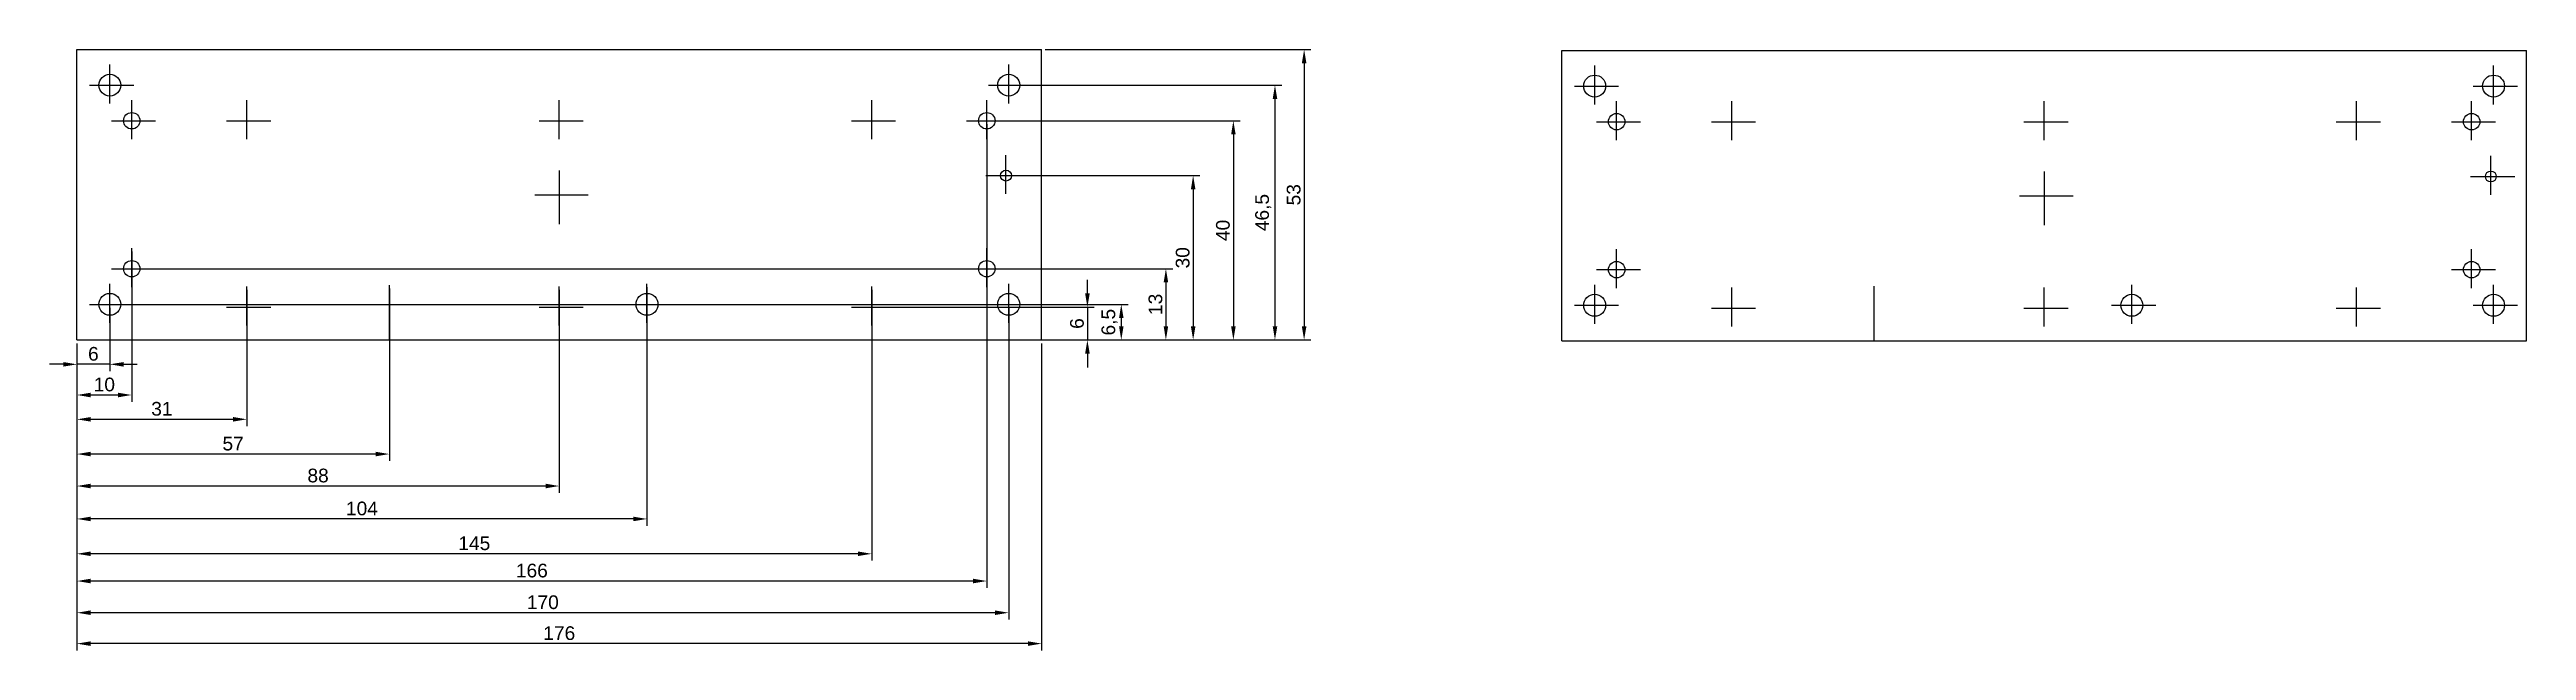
# Model space of a CAD drawing. Header units: millimetres. Extents: x 2039 to 2491, y 725 to 834.
import ezdxf

# ---------------------------------------------------------------- set-up
doc = ezdxf.new("R2010")
doc.units = ezdxf.units.MM
doc.styles.get("Standard").update_dxf_attribs({"font": 'arial.ttf'})
doc.dimstyles.new('ISO-25', dxfattribs={"dimtxt": 2.5, "dimasz": 2.5, "dimexe": 1.25, "dimexo": 0.625, "dimtad": 1, "dimtxsty": 'Standard', "dimcen": 2.5, "dimadec": 0, "dimazin": 0, "dimtfac": 1, "dimtmove": 0, "dimatfit": 3, "dimfxl": 1, "dimarcsym": 0})

# ---------------------------------------------------------------- blocks, each defined once
blk = doc.blocks.new('*D5')
at = {"color": 0, "lineweight": -2, "transparency": 16777216}
for p, q in [((2050.48, 787.22), (2050.48, 775.65)), ((2044.48, 780.72), (2044.48, 775.65)), ((2041.98, 776.9), (2039.48, 776.9)), ((2050.48, 776.9), (2044.48, 776.9)), ((2052.98, 776.9), (2055.48, 776.9))]:
    blk.add_line(p, q, dxfattribs=at)
at = {"color": 0, "transparency": 16777216}
for points in [[(2041.98, 777.31), (2041.98, 776.48), (2044.48, 776.9)], [(2052.98, 777.31), (2052.98, 776.48), (2050.48, 776.9)]]:
    blk.add_solid(points, dxfattribs=at)
at = {"layer": 'Defpoints', "color": 0, "transparency": 16777216}
for p in [(2050.48, 787.84), (2044.48, 781.34), (2044.48, 776.9)]:
    blk.add_point(p, dxfattribs=at)
at = {"color": 0, "transparency": 16777216, "insert": (2047.48, 778.8), "char_height": 2.5, "attachment_point": 5}
blk.add_mtext('6', dxfattribs=at)
blk = doc.blocks.new('*D6')
at = {"color": 0, "lineweight": -2, "transparency": 16777216}
for p, q in [((2054.48, 797.47), (2054.48, 770.05)), ((2044.48, 780.72), (2044.48, 770.05)), ((2051.98, 771.3), (2046.98, 771.3))]:
    blk.add_line(p, q, dxfattribs=at)
at = {"color": 0, "transparency": 16777216}
for points in [[(2046.98, 771.72), (2046.98, 770.88), (2044.48, 771.3)], [(2051.98, 771.72), (2051.98, 770.88), (2054.48, 771.3)]]:
    blk.add_solid(points, dxfattribs=at)
at = {"layer": 'Defpoints', "color": 0, "transparency": 16777216}
for p in [(2054.48, 798.09), (2044.48, 781.34), (2044.48, 771.3)]:
    blk.add_point(p, dxfattribs=at)
at = {"color": 0, "transparency": 16777216, "insert": (2049.48, 773.2), "char_height": 2.5, "attachment_point": 5}
blk.add_mtext('10', dxfattribs=at)
blk = doc.blocks.new('*D7')
at = {"color": 0, "lineweight": -2, "transparency": 16777216}
for p, q in [((2075.48, 790.47), (2075.48, 765.61)), ((2044.48, 780.72), (2044.48, 765.61)), ((2072.98, 766.86), (2046.98, 766.86))]:
    blk.add_line(p, q, dxfattribs=at)
at = {"color": 0, "transparency": 16777216}
for points in [[(2046.98, 767.28), (2046.98, 766.45), (2044.48, 766.86)], [(2072.98, 767.28), (2072.98, 766.45), (2075.48, 766.86)]]:
    blk.add_solid(points, dxfattribs=at)
at = {"layer": 'Defpoints', "color": 0, "transparency": 16777216}
for p in [(2075.48, 791.09), (2044.48, 781.34), (2044.48, 766.86)]:
    blk.add_point(p, dxfattribs=at)
at = {"color": 0, "transparency": 16777216, "insert": (2059.98, 768.77), "char_height": 2.5, "attachment_point": 5}
blk.add_mtext('31', dxfattribs=at)
blk = doc.blocks.new('*D8')
at = {"color": 0, "lineweight": -2, "transparency": 16777216}
for p, q in [((2101.48, 790.72), (2101.48, 759.27)), ((2044.48, 780.72), (2044.48, 759.27)), ((2098.98, 760.52), (2046.98, 760.52))]:
    blk.add_line(p, q, dxfattribs=at)
at = {"color": 0, "transparency": 16777216}
for points in [[(2046.98, 760.94), (2046.98, 760.11), (2044.48, 760.52)], [(2098.98, 760.94), (2098.98, 760.11), (2101.48, 760.52)]]:
    blk.add_solid(points, dxfattribs=at)
at = {"layer": 'Defpoints', "color": 0, "transparency": 16777216}
for p in [(2101.48, 791.34), (2044.48, 781.34), (2044.48, 760.52)]:
    blk.add_point(p, dxfattribs=at)
at = {"color": 0, "transparency": 16777216, "insert": (2072.98, 762.42), "char_height": 2.5, "attachment_point": 5}
blk.add_mtext('57', dxfattribs=at)
blk = doc.blocks.new('*D9')
at = {"color": 0, "lineweight": -2, "transparency": 16777216}
for p, q in [((2132.48, 790.47), (2132.48, 753.44)), ((2044.48, 780.72), (2044.48, 753.44)), ((2129.98, 754.69), (2046.98, 754.69))]:
    blk.add_line(p, q, dxfattribs=at)
at = {"color": 0, "transparency": 16777216}
for points in [[(2046.98, 755.11), (2046.98, 754.27), (2044.48, 754.69)], [(2129.98, 755.11), (2129.98, 754.27), (2132.48, 754.69)]]:
    blk.add_solid(points, dxfattribs=at)
at = {"layer": 'Defpoints', "color": 0, "transparency": 16777216}
for p in [(2132.48, 791.09), (2044.48, 781.34), (2044.48, 754.69)]:
    blk.add_point(p, dxfattribs=at)
at = {"color": 0, "transparency": 16777216, "insert": (2088.48, 756.59), "char_height": 2.5, "attachment_point": 5}
blk.add_mtext('88', dxfattribs=at)
blk = doc.blocks.new('*D10')
at = {"color": 0, "lineweight": -2, "transparency": 16777216}
for p, q in [((2148.48, 790.97), (2148.48, 747.43)), ((2044.48, 780.72), (2044.48, 747.43)), ((2145.98, 748.68), (2046.98, 748.68))]:
    blk.add_line(p, q, dxfattribs=at)
at = {"color": 0, "transparency": 16777216}
for points in [[(2046.98, 749.1), (2046.98, 748.27), (2044.48, 748.68)], [(2145.98, 749.1), (2145.98, 748.27), (2148.48, 748.68)]]:
    blk.add_solid(points, dxfattribs=at)
at = {"layer": 'Defpoints', "color": 0, "transparency": 16777216}
for p in [(2148.48, 791.59), (2044.48, 781.34), (2044.48, 748.68)]:
    blk.add_point(p, dxfattribs=at)
at = {"color": 0, "transparency": 16777216, "insert": (2096.48, 750.58), "char_height": 2.5, "attachment_point": 5}
blk.add_mtext('104', dxfattribs=at)
blk = doc.blocks.new('*D11')
at = {"color": 0, "lineweight": -2, "transparency": 16777216}
for p, q in [((2189.48, 790.47), (2189.48, 741.07)), ((2044.48, 780.72), (2044.48, 741.07)), ((2186.98, 742.32), (2046.98, 742.32))]:
    blk.add_line(p, q, dxfattribs=at)
at = {"color": 0, "transparency": 16777216}
for points in [[(2046.98, 742.74), (2046.98, 741.91), (2044.48, 742.32)], [(2186.98, 742.74), (2186.98, 741.91), (2189.48, 742.32)]]:
    blk.add_solid(points, dxfattribs=at)
at = {"layer": 'Defpoints', "color": 0, "transparency": 16777216}
for p in [(2189.48, 791.09), (2044.48, 781.34), (2044.48, 742.32)]:
    blk.add_point(p, dxfattribs=at)
at = {"color": 0, "transparency": 16777216, "insert": (2116.98, 744.23), "char_height": 2.5, "attachment_point": 5}
blk.add_mtext('145', dxfattribs=at)
blk = doc.blocks.new('*D12')
at = {"color": 0, "lineweight": -2, "transparency": 16777216}
for p, q in [((2210.48, 820.72), (2210.48, 736.1)), ((2044.48, 780.72), (2044.48, 736.1)), ((2207.98, 737.35), (2046.98, 737.35))]:
    blk.add_line(p, q, dxfattribs=at)
at = {"color": 0, "transparency": 16777216}
for points in [[(2046.98, 737.77), (2046.98, 736.93), (2044.48, 737.35)], [(2207.98, 737.77), (2207.98, 736.93), (2210.48, 737.35)]]:
    blk.add_solid(points, dxfattribs=at)
at = {"layer": 'Defpoints', "color": 0, "transparency": 16777216}
for p in [(2210.48, 821.34), (2044.48, 781.34), (2044.48, 737.35)]:
    blk.add_point(p, dxfattribs=at)
at = {"color": 0, "transparency": 16777216, "insert": (2127.48, 739.25), "char_height": 2.5, "attachment_point": 5}
blk.add_mtext('166', dxfattribs=at)
blk = doc.blocks.new('*D13')
at = {"color": 0, "lineweight": -2, "transparency": 16777216}
for p, q in [((2214.48, 787.22), (2214.48, 730.32)), ((2044.48, 780.72), (2044.48, 730.32)), ((2211.98, 731.57), (2046.98, 731.57))]:
    blk.add_line(p, q, dxfattribs=at)
at = {"color": 0, "transparency": 16777216}
for points in [[(2046.98, 731.99), (2046.98, 731.15), (2044.48, 731.57)], [(2211.98, 731.99), (2211.98, 731.15), (2214.48, 731.57)]]:
    blk.add_solid(points, dxfattribs=at)
at = {"layer": 'Defpoints', "color": 0, "transparency": 16777216}
for p in [(2214.48, 787.84), (2044.48, 781.34), (2044.48, 731.57)]:
    blk.add_point(p, dxfattribs=at)
at = {"color": 0, "transparency": 16777216, "insert": (2129.48, 733.47), "char_height": 2.5, "attachment_point": 5}
blk.add_mtext('170', dxfattribs=at)
blk = doc.blocks.new('*D14')
at = {"color": 0, "lineweight": -2, "transparency": 16777216}
for p, q in [((2044.48, 780.72), (2044.48, 724.68)), ((2220.48, 780.72), (2220.48, 724.68)), ((2217.98, 725.93), (2046.98, 725.93))]:
    blk.add_line(p, q, dxfattribs=at)
at = {"color": 0, "transparency": 16777216}
for points in [[(2046.98, 726.35), (2046.98, 725.51), (2044.48, 725.93)], [(2217.98, 726.35), (2217.98, 725.51), (2220.48, 725.93)]]:
    blk.add_solid(points, dxfattribs=at)
at = {"layer": 'Defpoints', "color": 0, "transparency": 16777216}
for p in [(2044.48, 781.34), (2220.48, 781.34), (2044.48, 725.93)]:
    blk.add_point(p, dxfattribs=at)
at = {"color": 0, "transparency": 16777216, "insert": (2132.48, 727.83), "char_height": 2.5, "attachment_point": 5}
blk.add_mtext('176', dxfattribs=at)
blk = doc.blocks.new('*D15')
at = {"color": 0, "lineweight": -2, "transparency": 16777216}
for p, q in [((2051.11, 787.84), (2236.27, 787.84)), ((2235.02, 785.34), (2235.02, 783.84)), ((2045.11, 781.34), (2236.27, 781.34))]:
    blk.add_line(p, q, dxfattribs=at)
at = {"color": 0, "transparency": 16777216}
for points in [[(2234.61, 785.34), (2235.44, 785.34), (2235.02, 787.84)], [(2234.61, 783.84), (2235.44, 783.84), (2235.02, 781.34)]]:
    blk.add_solid(points, dxfattribs=at)
at = {"layer": 'Defpoints', "color": 0, "transparency": 16777216}
for p in [(2050.48, 787.84), (2044.48, 781.34), (2235.02, 781.34)]:
    blk.add_point(p, dxfattribs=at)
at = {"color": 0, "transparency": 16777216, "insert": (2232.89, 784.59), "char_height": 2.5, "attachment_point": 5, "rotation": 90}
blk.add_mtext('6,5', dxfattribs=at)
blk = doc.blocks.new('*D17')
at = {"color": 0, "lineweight": -2, "transparency": 16777216}
for p, q in [((2228.84, 789.84), (2228.84, 792.34)), ((2190.11, 787.34), (2230.09, 787.34)), ((2228.84, 787.34), (2228.84, 781.34)), ((2221.11, 781.34), (2230.09, 781.34)), ((2228.84, 778.84), (2228.84, 776.34))]:
    blk.add_line(p, q, dxfattribs=at)
at = {"color": 0, "transparency": 16777216}
for points in [[(2228.42, 789.84), (2229.26, 789.84), (2228.84, 787.34)], [(2228.42, 778.84), (2229.26, 778.84), (2228.84, 781.34)]]:
    blk.add_solid(points, dxfattribs=at)
at = {"layer": 'Defpoints', "color": 0, "transparency": 16777216}
for p in [(2189.48, 787.34), (2220.48, 781.34), (2228.84, 781.34)]:
    blk.add_point(p, dxfattribs=at)
at = {"color": 0, "transparency": 16777216, "insert": (2226.94, 784.34), "char_height": 2.5, "attachment_point": 5, "rotation": 90}
blk.add_mtext('6', dxfattribs=at)
blk = doc.blocks.new('*D18')
at = {"color": 0, "lineweight": -2, "transparency": 16777216}
for p, q in [((2055.11, 794.34), (2244.41, 794.34)), ((2243.16, 791.84), (2243.16, 783.84)), ((2221.11, 781.34), (2244.41, 781.34))]:
    blk.add_line(p, q, dxfattribs=at)
at = {"color": 0, "transparency": 16777216}
for points in [[(2242.75, 791.84), (2243.58, 791.84), (2243.16, 794.34)], [(2242.75, 783.84), (2243.58, 783.84), (2243.16, 781.34)]]:
    blk.add_solid(points, dxfattribs=at)
at = {"layer": 'Defpoints', "color": 0, "transparency": 16777216}
for p in [(2054.48, 794.34), (2220.48, 781.34), (2243.16, 781.34)]:
    blk.add_point(p, dxfattribs=at)
at = {"color": 0, "transparency": 16777216, "insert": (2241.26, 787.84), "char_height": 2.5, "attachment_point": 5, "rotation": 90}
blk.add_mtext('13', dxfattribs=at)
blk = doc.blocks.new('*D19')
at = {"color": 0, "lineweight": -2, "transparency": 16777216}
for p, q in [((2214.61, 811.34), (2249.38, 811.34)), ((2248.13, 808.84), (2248.13, 783.84)), ((2221.11, 781.34), (2249.38, 781.34))]:
    blk.add_line(p, q, dxfattribs=at)
at = {"color": 0, "transparency": 16777216}
for points in [[(2247.72, 808.84), (2248.55, 808.84), (2248.13, 811.34)], [(2247.72, 783.84), (2248.55, 783.84), (2248.13, 781.34)]]:
    blk.add_solid(points, dxfattribs=at)
at = {"layer": 'Defpoints', "color": 0, "transparency": 16777216}
for p in [(2213.98, 811.34), (2220.48, 781.34), (2248.13, 781.34)]:
    blk.add_point(p, dxfattribs=at)
at = {"color": 0, "transparency": 16777216, "insert": (2246.23, 796.34), "char_height": 2.5, "attachment_point": 5, "rotation": 90}
blk.add_mtext('30', dxfattribs=at)
blk = doc.blocks.new('*D22')
at = {"color": 0, "lineweight": -2, "transparency": 16777216}
for p, q in [((2221.11, 834.34), (2269.63, 834.34)), ((2268.38, 831.84), (2268.38, 783.84)), ((2221.11, 781.34), (2269.63, 781.34))]:
    blk.add_line(p, q, dxfattribs=at)
at = {"color": 0, "transparency": 16777216}
for points in [[(2267.96, 831.84), (2268.8, 831.84), (2268.38, 834.34)], [(2267.96, 783.84), (2268.8, 783.84), (2268.38, 781.34)]]:
    blk.add_solid(points, dxfattribs=at)
at = {"layer": 'Defpoints', "color": 0, "transparency": 16777216}
for p in [(2220.48, 834.34), (2220.48, 781.34), (2268.38, 781.34)]:
    blk.add_point(p, dxfattribs=at)
at = {"color": 0, "transparency": 16777216, "insert": (2266.48, 807.84), "char_height": 2.5, "attachment_point": 5, "rotation": 90}
blk.add_mtext('53', dxfattribs=at)
blk = doc.blocks.new('*D23')
at = {"color": 0, "lineweight": -2, "transparency": 16777216}
for p, q in [((2215.11, 827.84), (2264.31, 827.84)), ((2263.06, 825.34), (2263.06, 783.84)), ((2221.11, 781.34), (2264.31, 781.34))]:
    blk.add_line(p, q, dxfattribs=at)
at = {"color": 0, "transparency": 16777216}
for points in [[(2262.65, 825.34), (2263.48, 825.34), (2263.06, 827.84)], [(2262.65, 783.84), (2263.48, 783.84), (2263.06, 781.34)]]:
    blk.add_solid(points, dxfattribs=at)
at = {"layer": 'Defpoints', "color": 0, "transparency": 16777216}
for p in [(2214.48, 827.84), (2220.48, 781.34), (2263.06, 781.34)]:
    blk.add_point(p, dxfattribs=at)
at = {"color": 0, "transparency": 16777216, "insert": (2260.94, 804.59), "char_height": 2.5, "attachment_point": 5, "rotation": 90}
blk.add_mtext('46,5', dxfattribs=at)
blk = doc.blocks.new('*D24')
at = {"color": 0, "lineweight": -2, "transparency": 16777216}
for p, q in [((2211.11, 821.34), (2256.72, 821.34)), ((2255.47, 818.84), (2255.47, 783.84)), ((2221.11, 781.34), (2256.72, 781.34))]:
    blk.add_line(p, q, dxfattribs=at)
at = {"color": 0, "transparency": 16777216}
for points in [[(2255.06, 818.84), (2255.89, 818.84), (2255.47, 821.34)], [(2255.06, 783.84), (2255.89, 783.84), (2255.47, 781.34)]]:
    blk.add_solid(points, dxfattribs=at)
at = {"layer": 'Defpoints', "color": 0, "transparency": 16777216}
for p in [(2210.48, 821.34), (2220.48, 781.34), (2255.47, 781.34)]:
    blk.add_point(p, dxfattribs=at)
at = {"color": 0, "transparency": 16777216, "insert": (2253.57, 801.34), "char_height": 2.5, "attachment_point": 5, "rotation": 90}
blk.add_mtext('40', dxfattribs=at)

msp = doc.modelspace()

# ---------------------------------------------------------------- linework, layer by layer
for p, q in [((2044.482, 781.344), (2044.482, 834.344)), ((2044.482, 834.344), (2220.482, 834.344)), ((2050.482, 824.487), (2050.482, 831.594)), ((2214.482, 824.487), (2214.482, 831.594)), ((2220.482, 781.344), (2220.482, 834.344)), ((2315.393, 834.173), (2491.393, 834.173)), ((2315.393, 781.173), (2315.393, 834.173)), ((2491.393, 781.173), (2491.393, 834.173)), ((2046.789, 827.844), (2054.838, 827.844)), ((2210.789, 827.844), (2218.838, 827.844)), ((2317.7, 827.673), (2325.749, 827.673)), ((2321.393, 824.316), (2321.393, 831.423)), ((2481.7, 827.673), (2489.749, 827.673)), ((2485.393, 824.316), (2485.393, 831.423)), ((2054.482, 817.987), (2054.482, 825.094)), ((2075.482, 817.987), (2075.482, 825.094)), ((2132.482, 817.987), (2132.482, 825.094)), ((2189.482, 817.987), (2189.482, 825.094)), ((2210.482, 817.987), (2210.482, 825.094)), ((2325.393, 817.816), (2325.393, 824.923)), ((2346.393, 817.816), (2346.393, 824.923)), ((2403.393, 817.816), (2403.393, 824.923)), ((2460.393, 817.816), (2460.393, 824.923)), ((2481.393, 817.816), (2481.393, 824.923)), ((2050.789, 821.344), (2058.838, 821.344)), ((2071.789, 821.344), (2079.838, 821.344)), ((2128.789, 821.344), (2136.838, 821.344)), ((2185.789, 821.344), (2193.838, 821.344)), ((2206.789, 821.344), (2214.838, 821.344)), ((2321.7, 821.173), (2329.749, 821.173)), ((2342.7, 821.173), (2350.749, 821.173)), ((2399.7, 821.173), (2407.749, 821.173)), ((2456.7, 821.173), (2464.749, 821.173)), ((2477.7, 821.173), (2485.749, 821.173)), ((2213.982, 807.987), (2213.982, 815.094)), ((2484.893, 807.816), (2484.893, 814.923)), ((2132.482, 812.254), (2132.482, 802.488)), ((2210.289, 811.344), (2218.338, 811.344)), ((2403.393, 812.083), (2403.393, 802.317)), ((2481.2, 811.173), (2489.249, 811.173)), ((2128.017, 807.844), (2137.774, 807.844)), ((2398.929, 807.673), (2408.685, 807.673)), ((2054.482, 790.987), (2054.482, 798.094)), ((2210.482, 790.987), (2210.482, 798.094)), ((2325.393, 790.816), (2325.393, 797.923)), ((2481.393, 790.816), (2481.393, 797.923)), ((2050.482, 784.487), (2050.482, 791.594)), ((2050.789, 794.344), (2058.838, 794.344)), ((2075.482, 783.987), (2075.482, 791.094)), ((2101.482, 781.344), (2101.482, 791.344)), ((2132.482, 783.987), (2132.482, 791.094)), ((2148.482, 784.487), (2148.482, 791.594)), ((2189.482, 783.987), (2189.482, 791.094)), ((2206.789, 794.344), (2214.838, 794.344)), ((2214.482, 784.487), (2214.482, 791.594)), ((2321.393, 784.316), (2321.393, 791.423)), ((2321.7, 794.173), (2329.749, 794.173)), ((2346.393, 783.816), (2346.393, 790.923)), ((2372.393, 781.173), (2372.393, 791.173)), ((2403.393, 783.816), (2403.393, 790.923)), ((2419.393, 784.316), (2419.393, 791.423)), ((2460.393, 783.816), (2460.393, 790.923)), ((2477.7, 794.173), (2485.749, 794.173)), ((2485.393, 784.316), (2485.393, 791.423)), ((2046.789, 787.844), (2054.838, 787.844)), ((2071.789, 787.344), (2079.838, 787.344)), ((2128.789, 787.344), (2136.838, 787.344)), ((2144.789, 787.844), (2152.838, 787.844)), ((2185.789, 787.344), (2193.838, 787.344)), ((2210.789, 787.844), (2218.838, 787.844)), ((2317.7, 787.673), (2325.749, 787.673)), ((2342.7, 787.173), (2350.749, 787.173)), ((2399.7, 787.173), (2407.749, 787.173)), ((2415.7, 787.673), (2423.749, 787.673)), ((2456.7, 787.173), (2464.749, 787.173)), ((2481.7, 787.673), (2489.749, 787.673)), ((2044.482, 781.344), (2220.482, 781.344)), ((2315.393, 781.173), (2491.393, 781.173))]:
    msp.add_line(p, q)
for centre, radius in [((2050.482, 827.844), 2), ((2214.482, 827.844), 2), ((2321.393, 827.673), 2), ((2485.393, 827.673), 2), ((2054.482, 821.344), 1.5), ((2210.482, 821.344), 1.5), ((2325.393, 821.173), 1.5), ((2481.393, 821.173), 1.5), ((2213.982, 811.344), 1), ((2484.893, 811.173), 1), ((2054.482, 794.344), 1.5), ((2210.482, 794.344), 1.5), ((2325.393, 794.173), 1.5), ((2481.393, 794.173), 1.5), ((2050.482, 787.844), 2), ((2148.482, 787.844), 2), ((2214.482, 787.844), 2), ((2321.393, 787.673), 2), ((2419.393, 787.673), 2), ((2485.393, 787.673), 2)]:
    msp.add_circle(centre, radius)

# ---------------------------------------------------------------- dimensions: what is measured, and where the dimension line sits
for base, p1, picture, middle in [((2268.379, 781.344), (2220.482, 834.344), '*D22', (2266.477, 807.844)), ((2263.063, 781.344), (2214.482, 827.844), '*D23', (2260.936, 804.594)), ((2255.473, 781.344), (2210.482, 821.344), '*D24', (2253.572, 801.344)), ((2248.133, 781.344), (2213.982, 811.344), '*D19', (2246.231, 796.344)), ((2243.162, 781.344), (2054.482, 794.344), '*D18', (2241.26, 787.844))]:
    dim = msp.add_linear_dim(base=base, p1=p1, p2=(2220.482, 781.344), angle=90, dimstyle='ISO-25')
    dim.commit()
    dim.dimension.update_dxf_attribs({"geometry": picture, "text_midpoint": middle})
for base, p1, picture, middle in [((2044.482, 737.351), (2210.482, 821.344), '*D12', (2127.482, 739.252)), ((2044.482, 771.3), (2054.482, 798.094), '*D6', (2049.482, 773.202)), ((2044.482, 748.682), (2148.482, 791.594), '*D10', (2096.482, 750.583)), ((2044.482, 760.522), (2101.482, 791.344), '*D8', (2072.982, 762.419)), ((2044.482, 766.864), (2075.482, 791.094), '*D7', (2059.982, 768.766)), ((2044.482, 754.69), (2132.482, 791.094), '*D9', (2088.482, 756.591)), ((2044.482, 742.324), (2189.482, 791.094), '*D11', (2116.982, 744.225)), ((2044.482, 776.898), (2050.482, 787.844), '*D5', (2047.482, 778.799)), ((2044.482, 731.57), (2214.482, 787.844), '*D13', (2129.482, 733.471)), ((2044.482, 725.931), (2220.482, 781.344), '*D14', (2132.482, 727.832))]:
    dim = msp.add_linear_dim(base=base, p1=p1, p2=(2044.482, 781.344), dimstyle='ISO-25')
    dim.commit()
    dim.dimension.update_dxf_attribs({"geometry": picture, "text_midpoint": middle})
for base, p1, p2, picture, middle in [((2228.839, 781.344), (2189.482, 787.344), (2220.482, 781.344), '*D17', (2228.839, 784.344)), ((2235.022, 781.344), (2050.482, 787.844), (2044.482, 781.344), '*D15', (2235.022, 784.594))]:
    dim = msp.add_linear_dim(base=base, p1=p1, p2=p2, angle=90, dimstyle='ISO-25')
    dim.commit()
    dim.dimension.update_dxf_attribs({"geometry": picture, "text_midpoint": middle, "dimtype": 160})

doc.saveas('drawing.dxf')
